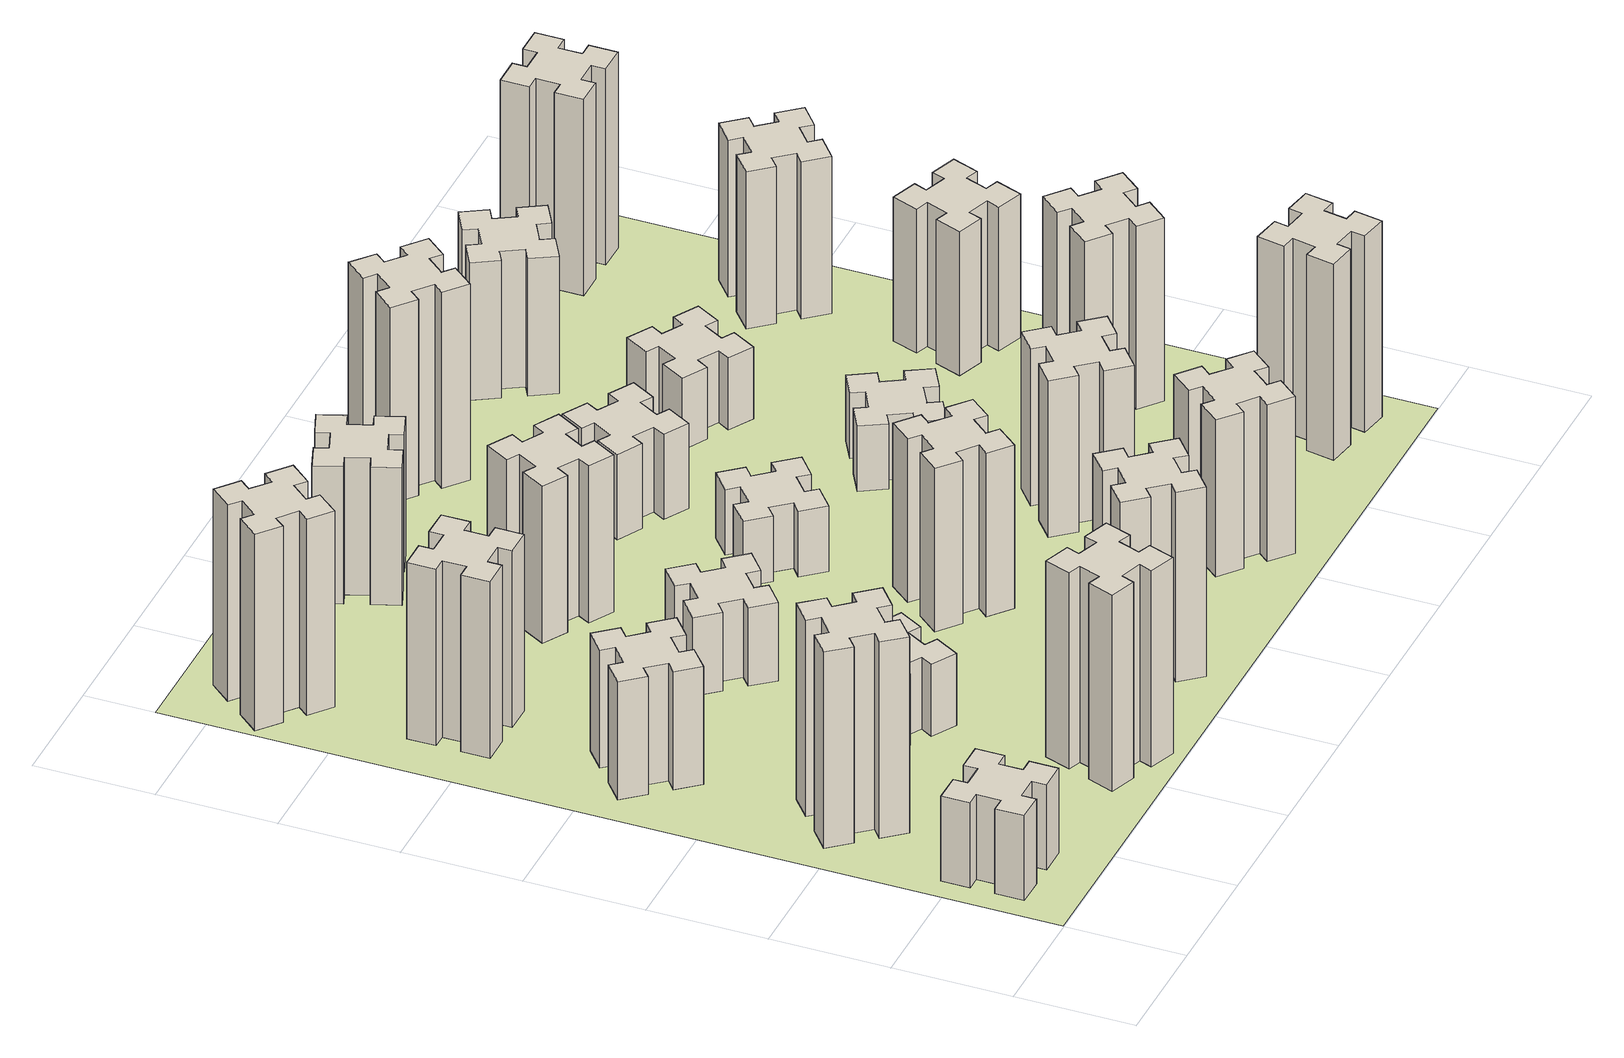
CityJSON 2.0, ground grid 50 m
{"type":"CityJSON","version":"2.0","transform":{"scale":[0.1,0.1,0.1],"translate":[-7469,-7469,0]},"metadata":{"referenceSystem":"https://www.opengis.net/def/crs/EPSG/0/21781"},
"CityObjects":{
"building1":{"type":"Building","attributes":{"class":"1000","function":"1000","usage":"1000","yearOfConstruction":2016,"roofType":"1000","measuredHeight":39,"storeysAboveGround":30,"storeysBelowGround":0},"geometry":[{"type":"Solid","lod":"1","boundaries":[[[[0,1,2,3,4,5,6,7,8,9,10,11,12,13,14,15,16,17,18,19]],[[17,16,20,21]],[[16,15,22,20]],[[15,14,23,22]],[[14,13,24,23]],[[13,12,25,24]],[[12,11,26,25]],[[11,10,27,26]],[[10,9,28,27]],[[9,8,29,28]],[[8,7,30,29]],[[7,6,31,30]],[[6,5,32,31]],[[5,4,33,32]],[[4,3,34,33]],[[3,2,35,34]],[[2,1,36,35]],[[1,0,37,36]],[[0,19,38,37]],[[19,18,39,38]],[[18,17,21,39]],[[24,25,26,27,28,29,30,31,32,33,34,35,36,37,38,39,21,20,22,23]]]]}]},
"building2":{"type":"Building","attributes":{"class":"1000","function":"1000","usage":"1000","yearOfConstruction":2016,"roofType":"1000","measuredHeight":90,"storeysAboveGround":30,"storeysBelowGround":0},"geometry":[{"type":"Solid","lod":"1","boundaries":[[[[40,41,42,43,44,45,46,47,48,49,50,51,52,53,54,55,56,57,58,59]],[[57,56,60,61]],[[56,55,62,60]],[[55,54,63,62]],[[54,53,64,63]],[[53,52,65,64]],[[52,51,66,65]],[[51,50,67,66]],[[50,49,68,67]],[[49,48,69,68]],[[48,47,70,69]],[[47,46,71,70]],[[46,45,72,71]],[[45,44,73,72]],[[44,43,74,73]],[[43,42,75,74]],[[42,41,76,75]],[[41,40,77,76]],[[40,59,78,77]],[[59,58,79,78]],[[58,57,61,79]],[[64,65,66,67,68,69,70,71,72,73,74,75,76,77,78,79,61,60,62,63]]]]}]},
"building3":{"type":"Building","attributes":{"class":"1000","function":"1000","usage":"1000","yearOfConstruction":2016,"roofType":"1000","measuredHeight":54,"storeysAboveGround":30,"storeysBelowGround":0},"geometry":[{"type":"Solid","lod":"1","boundaries":[[[[80,81,82,83,84,85,86,87,88,89,90,91,92,93,94,95,96,97,98,99]],[[97,96,100,101]],[[96,95,102,100]],[[95,94,103,102]],[[94,93,104,103]],[[93,92,105,104]],[[92,91,106,105]],[[91,90,107,106]],[[90,89,108,107]],[[89,88,109,108]],[[88,87,110,109]],[[87,86,111,110]],[[86,85,112,111]],[[85,84,113,112]],[[84,83,114,113]],[[83,82,115,114]],[[82,81,116,115]],[[81,80,117,116]],[[80,99,118,117]],[[99,98,119,118]],[[98,97,101,119]],[[104,105,106,107,108,109,110,111,112,113,114,115,116,117,118,119,101,100,102,103]]]]}]},
"building4":{"type":"Building","attributes":{"class":"1000","function":"1000","usage":"1000","yearOfConstruction":2016,"roofType":"1000","measuredHeight":81,"storeysAboveGround":30,"storeysBelowGround":0},"geometry":[{"type":"Solid","lod":"1","boundaries":[[[[120,121,122,123,124,125,126,127,128,129,130,131,132,133,134,135,136,137,138,139]],[[137,136,140,141]],[[136,135,142,140]],[[135,134,143,142]],[[134,133,144,143]],[[133,132,145,144]],[[132,131,146,145]],[[131,130,147,146]],[[130,129,148,147]],[[129,128,149,148]],[[128,127,150,149]],[[127,126,151,150]],[[126,125,152,151]],[[125,124,153,152]],[[124,123,154,153]],[[123,122,155,154]],[[122,121,156,155]],[[121,120,157,156]],[[120,139,158,157]],[[139,138,159,158]],[[138,137,141,159]],[[144,145,146,147,148,149,150,151,152,153,154,155,156,157,158,159,141,140,142,143]]]]}]},
"building5":{"type":"Building","attributes":{"class":"1000","function":"1000","usage":"1000","yearOfConstruction":2016,"roofType":"1000","measuredHeight":90,"storeysAboveGround":30,"storeysBelowGround":0},"geometry":[{"type":"Solid","lod":"1","boundaries":[[[[160,161,162,163,164,165,166,167,168,169,170,171,172,173,174,175,176,177,178,179]],[[177,176,180,181]],[[176,175,182,180]],[[175,174,183,182]],[[174,173,184,183]],[[173,172,185,184]],[[172,171,186,185]],[[171,170,187,186]],[[170,169,188,187]],[[169,168,189,188]],[[168,167,190,189]],[[167,166,191,190]],[[166,165,192,191]],[[165,164,193,192]],[[164,163,194,193]],[[163,162,195,194]],[[162,161,196,195]],[[161,160,197,196]],[[160,179,198,197]],[[179,178,199,198]],[[178,177,181,199]],[[184,185,186,187,188,189,190,191,192,193,194,195,196,197,198,199,181,180,182,183]]]]}]},
"building6":{"type":"Building","attributes":{"class":"1000","function":"1000","usage":"1000","yearOfConstruction":2016,"roofType":"1000","measuredHeight":90,"storeysAboveGround":30,"storeysBelowGround":0},"geometry":[{"type":"Solid","lod":"1","boundaries":[[[[200,201,202,203,204,205,206,207,208,209,210,211,212,213,214,215,216,217,218,219]],[[217,216,220,221]],[[216,215,222,220]],[[215,214,223,222]],[[214,213,224,223]],[[213,212,225,224]],[[212,211,226,225]],[[211,210,227,226]],[[210,209,228,227]],[[209,208,229,228]],[[208,207,230,229]],[[207,206,231,230]],[[206,205,232,231]],[[205,204,233,232]],[[204,203,234,233]],[[203,202,235,234]],[[202,201,236,235]],[[201,200,237,236]],[[200,219,238,237]],[[219,218,239,238]],[[218,217,221,239]],[[224,225,226,227,228,229,230,231,232,233,234,235,236,237,238,239,221,220,222,223]]]]}]},
"building7":{"type":"Building","attributes":{"class":"1000","function":"1000","usage":"1000","yearOfConstruction":2016,"roofType":"1000","measuredHeight":33,"storeysAboveGround":30,"storeysBelowGround":0},"geometry":[{"type":"Solid","lod":"1","boundaries":[[[[240,241,242,243,244,245,246,247,248,249,250,251,252,253,254,255,256,257,258,259]],[[257,256,260,261]],[[256,255,262,260]],[[255,254,263,262]],[[254,253,264,263]],[[253,252,265,264]],[[252,251,266,265]],[[251,250,267,266]],[[250,249,268,267]],[[249,248,269,268]],[[248,247,270,269]],[[247,246,271,270]],[[246,245,272,271]],[[245,244,273,272]],[[244,243,274,273]],[[243,242,275,274]],[[242,241,276,275]],[[241,240,277,276]],[[240,259,278,277]],[[259,258,279,278]],[[258,257,261,279]],[[264,265,266,267,268,269,270,271,272,273,274,275,276,277,278,279,261,260,262,263]]]]}]},
"building8":{"type":"Building","attributes":{"class":"1000","function":"1000","usage":"1000","yearOfConstruction":2016,"roofType":"1000","measuredHeight":36,"storeysAboveGround":30,"storeysBelowGround":0},"geometry":[{"type":"Solid","lod":"1","boundaries":[[[[280,281,282,283,284,285,286,287,288,289,290,291,292,293,294,295,296,297,298,299]],[[297,296,300,301]],[[296,295,302,300]],[[295,294,303,302]],[[294,293,304,303]],[[293,292,305,304]],[[292,291,306,305]],[[291,290,307,306]],[[290,289,308,307]],[[289,288,309,308]],[[288,287,310,309]],[[287,286,311,310]],[[286,285,312,311]],[[285,284,313,312]],[[284,283,314,313]],[[283,282,315,314]],[[282,281,316,315]],[[281,280,317,316]],[[280,299,318,317]],[[299,298,319,318]],[[298,297,301,319]],[[304,305,306,307,308,309,310,311,312,313,314,315,316,317,318,319,301,300,302,303]]]]}]},
"building9":{"type":"Building","attributes":{"class":"1000","function":"1000","usage":"1000","yearOfConstruction":2016,"roofType":"1000","measuredHeight":87,"storeysAboveGround":30,"storeysBelowGround":0},"geometry":[{"type":"Solid","lod":"1","boundaries":[[[[320,321,322,323,324,325,326,327,328,329,330,331,332,333,334,335,336,337,338,339]],[[337,336,340,341]],[[336,335,342,340]],[[335,334,343,342]],[[334,333,344,343]],[[333,332,345,344]],[[332,331,346,345]],[[331,330,347,346]],[[330,329,348,347]],[[329,328,349,348]],[[328,327,350,349]],[[327,326,351,350]],[[326,325,352,351]],[[325,324,353,352]],[[324,323,354,353]],[[323,322,355,354]],[[322,321,356,355]],[[321,320,357,356]],[[320,339,358,357]],[[339,338,359,358]],[[338,337,341,359]],[[344,345,346,347,348,349,350,351,352,353,354,355,356,357,358,359,341,340,342,343]]]]}]},
"building10":{"type":"Building","attributes":{"class":"1000","function":"1000","usage":"1000","yearOfConstruction":2016,"roofType":"1000","measuredHeight":72,"storeysAboveGround":30,"storeysBelowGround":0},"geometry":[{"type":"Solid","lod":"1","boundaries":[[[[360,361,362,363,364,365,366,367,368,369,370,371,372,373,374,375,376,377,378,379]],[[377,376,380,381]],[[376,375,382,380]],[[375,374,383,382]],[[374,373,384,383]],[[373,372,385,384]],[[372,371,386,385]],[[371,370,387,386]],[[370,369,388,387]],[[369,368,389,388]],[[368,367,390,389]],[[367,366,391,390]],[[366,365,392,391]],[[365,364,393,392]],[[364,363,394,393]],[[363,362,395,394]],[[362,361,396,395]],[[361,360,397,396]],[[360,379,398,397]],[[379,378,399,398]],[[378,377,381,399]],[[384,385,386,387,388,389,390,391,392,393,394,395,396,397,398,399,381,380,382,383]]]]}]},
"building11":{"type":"Building","attributes":{"class":"1000","function":"1000","usage":"1000","yearOfConstruction":2016,"roofType":"1000","measuredHeight":63,"storeysAboveGround":30,"storeysBelowGround":0},"geometry":[{"type":"Solid","lod":"1","boundaries":[[[[400,401,402,403,404,405,406,407,408,409,410,411,412,413,414,415,416,417,418,419]],[[417,416,420,421]],[[416,415,422,420]],[[415,414,423,422]],[[414,413,424,423]],[[413,412,425,424]],[[412,411,426,425]],[[411,410,427,426]],[[410,409,428,427]],[[409,408,429,428]],[[408,407,430,429]],[[407,406,431,430]],[[406,405,432,431]],[[405,404,433,432]],[[404,403,434,433]],[[403,402,435,434]],[[402,401,436,435]],[[401,400,437,436]],[[400,419,438,437]],[[419,418,439,438]],[[418,417,421,439]],[[424,425,426,427,428,429,430,431,432,433,434,435,436,437,438,439,421,420,422,423]]]]}]},
"building12":{"type":"Building","attributes":{"class":"1000","function":"1000","usage":"1000","yearOfConstruction":2016,"roofType":"1000","measuredHeight":75,"storeysAboveGround":30,"storeysBelowGround":0},"geometry":[{"type":"Solid","lod":"1","boundaries":[[[[440,441,442,443,444,445,446,447,448,449,450,451,452,453,454,455,456,457,458,459]],[[457,456,460,461]],[[456,455,462,460]],[[455,454,463,462]],[[454,453,464,463]],[[453,452,465,464]],[[452,451,466,465]],[[451,450,467,466]],[[450,449,468,467]],[[449,448,469,468]],[[448,447,470,469]],[[447,446,471,470]],[[446,445,472,471]],[[445,444,473,472]],[[444,443,474,473]],[[443,442,475,474]],[[442,441,476,475]],[[441,440,477,476]],[[440,459,478,477]],[[459,458,479,478]],[[458,457,461,479]],[[464,465,466,467,468,469,470,471,472,473,474,475,476,477,478,479,461,460,462,463]]]]}]},
"building13":{"type":"Building","attributes":{"class":"1000","function":"1000","usage":"1000","yearOfConstruction":2016,"roofType":"1000","measuredHeight":30,"storeysAboveGround":30,"storeysBelowGround":0},"geometry":[{"type":"Solid","lod":"1","boundaries":[[[[480,481,482,483,484,485,486,487,488,489,490,491,492,493,494,495,496,497,498,499]],[[497,496,500,501]],[[496,495,502,500]],[[495,494,503,502]],[[494,493,504,503]],[[493,492,505,504]],[[492,491,506,505]],[[491,490,507,506]],[[490,489,508,507]],[[489,488,509,508]],[[488,487,510,509]],[[487,486,511,510]],[[486,485,512,511]],[[485,484,513,512]],[[484,483,514,513]],[[483,482,515,514]],[[482,481,516,515]],[[481,480,517,516]],[[480,499,518,517]],[[499,498,519,518]],[[498,497,501,519]],[[504,505,506,507,508,509,510,511,512,513,514,515,516,517,518,519,501,500,502,503]]]]}]},
"building14":{"type":"Building","attributes":{"class":"1000","function":"1000","usage":"1000","yearOfConstruction":2016,"roofType":"1000","measuredHeight":72,"storeysAboveGround":30,"storeysBelowGround":0},"geometry":[{"type":"Solid","lod":"1","boundaries":[[[[520,521,522,523,524,525,526,527,528,529,530,531,532,533,534,535,536,537,538,539]],[[537,536,540,541]],[[536,535,542,540]],[[535,534,543,542]],[[534,533,544,543]],[[533,532,545,544]],[[532,531,546,545]],[[531,530,547,546]],[[530,529,548,547]],[[529,528,549,548]],[[528,527,550,549]],[[527,526,551,550]],[[526,525,552,551]],[[525,524,553,552]],[[524,523,554,553]],[[523,522,555,554]],[[522,521,556,555]],[[521,520,557,556]],[[520,539,558,557]],[[539,538,559,558]],[[538,537,541,559]],[[544,545,546,547,548,549,550,551,552,553,554,555,556,557,558,559,541,540,542,543]]]]}]},
"building15":{"type":"Building","attributes":{"class":"1000","function":"1000","usage":"1000","yearOfConstruction":2016,"roofType":"1000","measuredHeight":39,"storeysAboveGround":30,"storeysBelowGround":0},"geometry":[{"type":"Solid","lod":"1","boundaries":[[[[560,561,562,563,564,565,566,567,568,569,570,571,572,573,574,575,576,577,578,579]],[[577,576,580,581]],[[576,575,582,580]],[[575,574,583,582]],[[574,573,584,583]],[[573,572,585,584]],[[572,571,586,585]],[[571,570,587,586]],[[570,569,588,587]],[[569,568,589,588]],[[568,567,590,589]],[[567,566,591,590]],[[566,565,592,591]],[[565,564,593,592]],[[564,563,594,593]],[[563,562,595,594]],[[562,561,596,595]],[[561,560,597,596]],[[560,579,598,597]],[[579,578,599,598]],[[578,577,581,599]],[[584,585,586,587,588,589,590,591,592,593,594,595,596,597,598,599,581,580,582,583]]]]}]},
"building16":{"type":"Building","attributes":{"class":"1000","function":"1000","usage":"1000","yearOfConstruction":2016,"roofType":"1000","measuredHeight":90,"storeysAboveGround":30,"storeysBelowGround":0},"geometry":[{"type":"Solid","lod":"1","boundaries":[[[[600,601,602,603,604,605,606,607,608,609,610,611,612,613,614,615,616,617,618,619]],[[617,616,620,621]],[[616,615,622,620]],[[615,614,623,622]],[[614,613,624,623]],[[613,612,625,624]],[[612,611,626,625]],[[611,610,627,626]],[[610,609,628,627]],[[609,608,629,628]],[[608,607,630,629]],[[607,606,631,630]],[[606,605,632,631]],[[605,604,633,632]],[[604,603,634,633]],[[603,602,635,634]],[[602,601,636,635]],[[601,600,637,636]],[[600,619,638,637]],[[619,618,639,638]],[[618,617,621,639]],[[624,625,626,627,628,629,630,631,632,633,634,635,636,637,638,639,621,620,622,623]]]]}]},
"building17":{"type":"Building","attributes":{"class":"1000","function":"1000","usage":"1000","yearOfConstruction":2016,"roofType":"1000","measuredHeight":72,"storeysAboveGround":30,"storeysBelowGround":0},"geometry":[{"type":"Solid","lod":"1","boundaries":[[[[640,641,642,643,644,645,646,647,648,649,650,651,652,653,654,655,656,657,658,659]],[[657,656,660,661]],[[656,655,662,660]],[[655,654,663,662]],[[654,653,664,663]],[[653,652,665,664]],[[652,651,666,665]],[[651,650,667,666]],[[650,649,668,667]],[[649,648,669,668]],[[648,647,670,669]],[[647,646,671,670]],[[646,645,672,671]],[[645,644,673,672]],[[644,643,674,673]],[[643,642,675,674]],[[642,641,676,675]],[[641,640,677,676]],[[640,659,678,677]],[[659,658,679,678]],[[658,657,661,679]],[[664,665,666,667,668,669,670,671,672,673,674,675,676,677,678,679,661,660,662,663]]]]}]},
"building18":{"type":"Building","attributes":{"class":"1000","function":"1000","usage":"1000","yearOfConstruction":2016,"roofType":"1000","measuredHeight":30,"storeysAboveGround":30,"storeysBelowGround":0},"geometry":[{"type":"Solid","lod":"1","boundaries":[[[[680,681,682,683,684,685,686,687,688,689,690,691,692,693,694,695,696,697,698,699]],[[697,696,700,701]],[[696,695,702,700]],[[695,694,703,702]],[[694,693,704,703]],[[693,692,705,704]],[[692,691,706,705]],[[691,690,707,706]],[[690,689,708,707]],[[689,688,709,708]],[[688,687,710,709]],[[687,686,711,710]],[[686,685,712,711]],[[685,684,713,712]],[[684,683,714,713]],[[683,682,715,714]],[[682,681,716,715]],[[681,680,717,716]],[[680,699,718,717]],[[699,698,719,718]],[[698,697,701,719]],[[704,705,706,707,708,709,710,711,712,713,714,715,716,717,718,719,701,700,702,703]]]]}]},
"building19":{"type":"Building","attributes":{"class":"1000","function":"1000","usage":"1000","yearOfConstruction":2016,"roofType":"1000","measuredHeight":33,"storeysAboveGround":30,"storeysBelowGround":0},"geometry":[{"type":"Solid","lod":"1","boundaries":[[[[720,721,722,723,724,725,726,727,728,729,730,731,732,733,734,735,736,737,738,739]],[[737,736,740,741]],[[736,735,742,740]],[[735,734,743,742]],[[734,733,744,743]],[[733,732,745,744]],[[732,731,746,745]],[[731,730,747,746]],[[730,729,748,747]],[[729,728,749,748]],[[728,727,750,749]],[[727,726,751,750]],[[726,725,752,751]],[[725,724,753,752]],[[724,723,754,753]],[[723,722,755,754]],[[722,721,756,755]],[[721,720,757,756]],[[720,739,758,757]],[[739,738,759,758]],[[738,737,741,759]],[[744,745,746,747,748,749,750,751,752,753,754,755,756,757,758,759,741,740,742,743]]]]}]},
"building20":{"type":"Building","attributes":{"class":"1000","function":"1000","usage":"1000","yearOfConstruction":2016,"roofType":"1000","measuredHeight":90,"storeysAboveGround":30,"storeysBelowGround":0},"geometry":[{"type":"Solid","lod":"1","boundaries":[[[[760,761,762,763,764,765,766,767,768,769,770,771,772,773,774,775,776,777,778,779]],[[777,776,780,781]],[[776,775,782,780]],[[775,774,783,782]],[[774,773,784,783]],[[773,772,785,784]],[[772,771,786,785]],[[771,770,787,786]],[[770,769,788,787]],[[769,768,789,788]],[[768,767,790,789]],[[767,766,791,790]],[[766,765,792,791]],[[765,764,793,792]],[[764,763,794,793]],[[763,762,795,794]],[[762,761,796,795]],[[761,760,797,796]],[[760,779,798,797]],[[779,778,799,798]],[[778,777,781,799]],[[784,785,786,787,788,789,790,791,792,793,794,795,796,797,798,799,781,780,782,783]]]]}]},
"building21":{"type":"Building","attributes":{"class":"1000","function":"1000","usage":"1000","yearOfConstruction":2016,"roofType":"1000","measuredHeight":63,"storeysAboveGround":30,"storeysBelowGround":0},"geometry":[{"type":"Solid","lod":"1","boundaries":[[[[800,801,802,803,804,805,806,807,808,809,810,811,812,813,814,815,816,817,818,819]],[[817,816,820,821]],[[816,815,822,820]],[[815,814,823,822]],[[814,813,824,823]],[[813,812,825,824]],[[812,811,826,825]],[[811,810,827,826]],[[810,809,828,827]],[[809,808,829,828]],[[808,807,830,829]],[[807,806,831,830]],[[806,805,832,831]],[[805,804,833,832]],[[804,803,834,833]],[[803,802,835,834]],[[802,801,836,835]],[[801,800,837,836]],[[800,819,838,837]],[[819,818,839,838]],[[818,817,821,839]],[[824,825,826,827,828,829,830,831,832,833,834,835,836,837,838,839,821,820,822,823]]]]}]},
"building22":{"type":"Building","attributes":{"class":"1000","function":"1000","usage":"1000","yearOfConstruction":2016,"roofType":"1000","measuredHeight":84,"storeysAboveGround":30,"storeysBelowGround":0},"geometry":[{"type":"Solid","lod":"1","boundaries":[[[[840,841,842,843,844,845,846,847,848,849,850,851,852,853,854,855,856,857,858,859]],[[857,856,860,861]],[[856,855,862,860]],[[855,854,863,862]],[[854,853,864,863]],[[853,852,865,864]],[[852,851,866,865]],[[851,850,867,866]],[[850,849,868,867]],[[849,848,869,868]],[[848,847,870,869]],[[847,846,871,870]],[[846,845,872,871]],[[845,844,873,872]],[[844,843,874,873]],[[843,842,875,874]],[[842,841,876,875]],[[841,840,877,876]],[[840,859,878,877]],[[859,858,879,878]],[[858,857,861,879]],[[864,865,866,867,868,869,870,871,872,873,874,875,876,877,878,879,861,860,862,863]]]]}]},
"building23":{"type":"Building","attributes":{"class":"1000","function":"1000","usage":"1000","yearOfConstruction":2016,"roofType":"1000","measuredHeight":66,"storeysAboveGround":30,"storeysBelowGround":0},"geometry":[{"type":"Solid","lod":"1","boundaries":[[[[880,881,882,883,884,885,886,887,888,889,890,891,892,893,894,895,896,897,898,899]],[[897,896,900,901]],[[896,895,902,900]],[[895,894,903,902]],[[894,893,904,903]],[[893,892,905,904]],[[892,891,906,905]],[[891,890,907,906]],[[890,889,908,907]],[[889,888,909,908]],[[888,887,910,909]],[[887,886,911,910]],[[886,885,912,911]],[[885,884,913,912]],[[884,883,914,913]],[[883,882,915,914]],[[882,881,916,915]],[[881,880,917,916]],[[880,899,918,917]],[[899,898,919,918]],[[898,897,901,919]],[[904,905,906,907,908,909,910,911,912,913,914,915,916,917,918,919,901,900,902,903]]]]}]},
"building24":{"type":"Building","attributes":{"class":"1000","function":"1000","usage":"1000","yearOfConstruction":2016,"roofType":"1000","measuredHeight":72,"storeysAboveGround":30,"storeysBelowGround":0},"geometry":[{"type":"Solid","lod":"1","boundaries":[[[[920,921,922,923,924,925,926,927,928,929,930,931,932,933,934,935,936,937,938,939]],[[937,936,940,941]],[[936,935,942,940]],[[935,934,943,942]],[[934,933,944,943]],[[933,932,945,944]],[[932,931,946,945]],[[931,930,947,946]],[[930,929,948,947]],[[929,928,949,948]],[[928,927,950,949]],[[927,926,951,950]],[[926,925,952,951]],[[925,924,953,952]],[[924,923,954,953]],[[923,922,955,954]],[[922,921,956,955]],[[921,920,957,956]],[[920,939,958,957]],[[939,938,959,958]],[[938,937,941,959]],[[944,945,946,947,948,949,950,951,952,953,954,955,956,957,958,959,941,940,942,943]]]]}]},
"building25":{"type":"Building","attributes":{"class":"1000","function":"1000","usage":"1000","yearOfConstruction":2016,"roofType":"1000","measuredHeight":90,"storeysAboveGround":30,"storeysBelowGround":0},"geometry":[{"type":"Solid","lod":"1","boundaries":[[[[960,961,962,963,964,965,966,967,968,969,970,971,972,973,974,975,976,977,978,979]],[[977,976,980,981]],[[976,975,982,980]],[[975,974,983,982]],[[974,973,984,983]],[[973,972,985,984]],[[972,971,986,985]],[[971,970,987,986]],[[970,969,988,987]],[[969,968,989,988]],[[968,967,990,989]],[[967,966,991,990]],[[966,965,992,991]],[[965,964,993,992]],[[964,963,994,993]],[[963,962,995,994]],[[962,961,996,995]],[[961,960,997,996]],[[960,979,998,997]],[[979,978,999,998]],[[978,977,981,999]],[[984,985,986,987,988,989,990,991,992,993,994,995,996,997,998,999,981,980,982,983]]]]}]},
"landuse1":{"type":"LandUse","attributes":{"name":"plot1","function":"1010"},"geometry":[{"type":"MultiSurface","lod":"1","boundaries":[[[1000,1001,1002,1003]]]}]}
},
"vertices":[
[165,425,0],[165,325,0],[105,325,0],[105,205,0],[225,205,0],[225,265,0],[325,265,0],[325,205,0],[445,205,0],[445,325,0],[385,325,0],[385,425,0],[445,425,0],[445,545,0],[325,545,0],[325,485,0],[225,485,0],[225,545,0],[105,545,0],[105,425,0],[225,485,390],[225,545,390],[325,485,390],[325,545,390],[445,545,390],[445,425,390],[385,425,390],[385,325,390],[445,325,390],[445,205,390],[325,205,390],[325,265,390],[225,265,390],[225,205,390],[105,205,390],[105,325,390],[165,325,390],[165,425,390],[105,425,390],[105,545,390],
[492,1048,0],[427,1124,0],[473,1163,0],[396,1255,0],[304,1178,0],[343,1132,0],[266,1067,0],[228,1113,0],[136,1036,0],[213,944,0],[259,983,0],[323,906,0],[277,868,0],[354,776,0],[446,853,0],[408,899,0],[484,963,0],[523,917,0],[615,994,0],[538,1086,0],[484,963,900],[523,917,900],[408,899,900],[446,853,900],[354,776,900],[277,868,900],[323,906,900],[259,983,900],[213,944,900],[136,1036,900],[228,1113,900],[266,1067,900],[343,1132,900],[304,1178,900],[396,1255,900],[473,1163,900],[427,1124,900],[492,1048,900],[538,1086,900],[615,994,900],
[492,1888,0],[427,1964,0],[473,2003,0],[396,2095,0],[304,2018,0],[343,1972,0],[266,1907,0],[228,1953,0],[136,1876,0],[213,1784,0],[259,1823,0],[323,1746,0],[277,1708,0],[354,1616,0],[446,1693,0],[408,1739,0],[484,1803,0],[523,1757,0],[615,1834,0],[538,1926,0],[484,1803,540],[523,1757,540],[408,1739,540],[446,1693,540],[354,1616,540],[277,1708,540],[323,1746,540],[259,1823,540],[213,1784,540],[136,1876,540],[228,1953,540],[266,1907,540],[343,1972,540],[304,2018,540],[396,2095,540],[473,2003,540],[427,1964,540],[492,1888,540],[538,1926,540],[615,1834,540],
[485,2545,0],[485,2645,0],[545,2645,0],[545,2765,0],[425,2765,0],[425,2705,0],[325,2705,0],[325,2765,0],[205,2765,0],[205,2645,0],[265,2645,0],[265,2545,0],[205,2545,0],[205,2425,0],[325,2425,0],[325,2485,0],[425,2485,0],[425,2425,0],[545,2425,0],[545,2545,0],[425,2485,810],[425,2425,810],[325,2485,810],[325,2425,810],[205,2425,810],[205,2545,810],[265,2545,810],[265,2645,810],[205,2645,810],[205,2765,810],[325,2765,810],[325,2705,810],[425,2705,810],[425,2765,810],[545,2765,810],[545,2645,810],[485,2645,810],[485,2545,810],[545,2545,810],[545,2425,810],
[1029,360,0],[995,266,0],[939,287,0],[897,174,0],[1010,133,0],[1031,189,0],[1125,155,0],[1104,99,0],[1217,57,0],[1258,170,0],[1202,191,0],[1236,285,0],[1292,264,0],[1333,377,0],[1220,418,0],[1200,362,0],[1106,396,0],[1127,452,0],[1014,493,0],[973,380,0],[1106,396,900],[1127,452,900],[1200,362,900],[1220,418,900],[1333,377,900],[1292,264,900],[1236,285,900],[1202,191,900],[1258,170,900],[1217,57,900],[1104,99,900],[1125,155,900],[1031,189,900],[1010,133,900],[897,174,900],[939,287,900],[995,266,900],[1029,360,900],[973,380,900],[1014,493,900],
[384,3387,0],[308,3452,0],[346,3498,0],[254,3575,0],[177,3483,0],[223,3444,0],[159,3368,0],[113,3406,0],[36,3314,0],[128,3237,0],[166,3283,0],[243,3219,0],[204,3173,0],[296,3096,0],[373,3188,0],[327,3226,0],[392,3303,0],[438,3264,0],[515,3356,0],[423,3433,0],[392,3303,900],[438,3264,900],[327,3226,900],[373,3188,900],[296,3096,900],[204,3173,900],[243,3219,900],[166,3283,900],[128,3237,900],[36,3314,900],[113,3406,900],[159,3368,900],[223,3444,900],[177,3483,900],[254,3575,900],[346,3498,900],[308,3452,900],[384,3387,900],[423,3433,900],[515,3356,900],
[1086,1017,0],[1136,1104,0],[1188,1074,0],[1248,1178,0],[1144,1238,0],[1114,1186,0],[1027,1236,0],[1057,1288,0],[953,1348,0],[893,1244,0],[945,1214,0],[895,1127,0],[843,1157,0],[783,1053,0],[887,993,0],[917,1045,0],[1004,995,0],[974,943,0],[1078,883,0],[1138,987,0],[1004,995,330],[974,943,330],[917,1045,330],[887,993,330],[783,1053,330],[843,1157,330],[895,1127,330],[945,1214,330],[893,1244,330],[953,1348,330],[1057,1288,330],[1027,1236,330],[1114,1186,330],[1144,1238,330],[1248,1178,330],[1188,1074,330],[1136,1104,330],[1086,1017,330],[1138,987,330],[1078,883,330],
[1083,1972,0],[1006,1907,0],[968,1953,0],[876,1876,0],[953,1784,0],[999,1823,0],[1063,1746,0],[1017,1708,0],[1094,1616,0],[1186,1693,0],[1148,1739,0],[1224,1803,0],[1263,1757,0],[1355,1834,0],[1278,1926,0],[1232,1888,0],[1167,1964,0],[1213,2003,0],[1136,2095,0],[1044,2018,0],[1167,1964,360],[1213,2003,360],[1232,1888,360],[1278,1926,360],[1355,1834,360],[1263,1757,360],[1224,1803,360],[1148,1739,360],[1186,1693,360],[1094,1616,360],[1017,1708,360],[1063,1746,360],[999,1823,360],[953,1784,360],[876,1876,360],[968,1953,360],[1006,1907,360],[1083,1972,360],[1044,2018,360],[1136,2095,360],
[1639,343,0],[1703,266,0],[1657,228,0],[1734,136,0],[1826,213,0],[1788,259,0],[1864,323,0],[1903,277,0],[1995,354,0],[1918,446,0],[1872,408,0],[1807,484,0],[1853,523,0],[1776,615,0],[1684,538,0],[1723,492,0],[1646,427,0],[1608,473,0],[1516,396,0],[1593,304,0],[1646,427,870],[1608,473,870],[1723,492,870],[1684,538,870],[1776,615,870],[1853,523,870],[1807,484,870],[1872,408,870],[1918,446,870],[1995,354,870],[1903,277,870],[1864,323,870],[1788,259,870],[1826,213,870],[1734,136,870],[1657,228,870],[1703,266,870],[1639,343,870],[1593,304,870],[1516,396,870],
[1314,2666,0],[1227,2716,0],[1257,2768,0],[1153,2828,0],[1093,2724,0],[1145,2694,0],[1095,2607,0],[1043,2637,0],[983,2533,0],[1087,2473,0],[1117,2525,0],[1204,2475,0],[1174,2423,0],[1278,2363,0],[1338,2467,0],[1286,2497,0],[1336,2584,0],[1388,2554,0],[1448,2658,0],[1344,2718,0],[1336,2584,720],[1388,2554,720],[1286,2497,720],[1338,2467,720],[1278,2363,720],[1174,2423,720],[1204,2475,720],[1117,2525,720],[1087,2473,720],[983,2533,720],[1043,2637,720],[1095,2607,720],[1145,2694,720],[1093,2724,720],[1153,2828,720],[1257,2768,720],[1227,2716,720],[1314,2666,720],[1344,2718,720],[1448,2658,720],
[1125,3456,0],[1031,3422,0],[1010,3478,0],[897,3437,0],[939,3324,0],[995,3345,0],[1029,3251,0],[973,3230,0],[1014,3117,0],[1127,3159,0],[1106,3215,0],[1200,3249,0],[1220,3193,0],[1333,3234,0],[1292,3347,0],[1236,3326,0],[1202,3420,0],[1258,3440,0],[1217,3553,0],[1104,3512,0],[1202,3420,630],[1258,3440,630],[1236,3326,630],[1292,3347,630],[1333,3234,630],[1220,3193,630],[1200,3249,630],[1106,3215,630],[1127,3159,630],[1014,3117,630],[973,3230,630],[1029,3251,630],[995,3345,630],[939,3324,630],[897,3437,630],[1010,3478,630],[1031,3422,630],[1125,3456,630],[1104,3512,630],[1217,3553,630],
[1803,1324,0],[1739,1248,0],[1693,1286,0],[1616,1194,0],[1708,1117,0],[1746,1163,0],[1823,1099,0],[1784,1053,0],[1876,976,0],[1953,1068,0],[1907,1106,0],[1972,1183,0],[2018,1144,0],[2095,1236,0],[2003,1313,0],[1964,1267,0],[1888,1332,0],[1926,1378,0],[1834,1455,0],[1757,1363,0],[1888,1332,750],[1926,1378,750],[1964,1267,750],[2003,1313,750],[2095,1236,750],[2018,1144,750],[1972,1183,750],[1907,1106,750],[1953,1068,750],[1876,976,750],[1784,1053,750],[1823,1099,750],[1746,1163,750],[1708,1117,750],[1616,1194,750],[1693,1286,750],[1739,1248,750],[1803,1324,750],[1757,1363,750],[1834,1455,750],
[1972,1988,0],[1907,2064,0],[1953,2103,0],[1876,2195,0],[1784,2118,0],[1823,2072,0],[1746,2007,0],[1708,2053,0],[1616,1976,0],[1693,1884,0],[1739,1923,0],[1803,1846,0],[1757,1808,0],[1834,1716,0],[1926,1793,0],[1888,1839,0],[1964,1903,0],[2003,1857,0],[2095,1934,0],[2018,2026,0],[1964,1903,300],[2003,1857,300],[1888,1839,300],[1926,1793,300],[1834,1716,300],[1757,1808,300],[1803,1846,300],[1739,1923,300],[1693,1884,300],[1616,1976,300],[1708,2053,300],[1746,2007,300],[1823,2072,300],[1784,2118,300],[1876,2195,300],[1953,2103,300],[1907,2064,300],[1972,1988,300],[2018,2026,300],[2095,1934,300],
[2486,323,0],[2563,259,0],[2524,213,0],[2616,136,0],[2693,228,0],[2647,266,0],[2712,343,0],[2758,304,0],[2835,396,0],[2743,473,0],[2704,427,0],[2628,492,0],[2666,538,0],[2574,615,0],[2497,523,0],[2543,484,0],[2479,408,0],[2433,446,0],[2356,354,0],[2448,277,0],[2479,408,720],[2433,446,720],[2543,484,720],[2497,523,720],[2574,615,720],[2666,538,720],[2628,492,720],[2704,427,720],[2743,473,720],[2835,396,720],[2758,304,720],[2712,343,720],[2647,266,720],[2693,228,720],[2616,136,720],[2524,213,720],[2563,259,720],[2486,323,720],[2448,277,720],[2356,354,720],
[2026,2497,0],[2076,2584,0],[2128,2554,0],[2188,2658,0],[2084,2718,0],[2054,2666,0],[1967,2716,0],[1997,2768,0],[1893,2828,0],[1833,2724,0],[1885,2694,0],[1835,2607,0],[1783,2637,0],[1723,2533,0],[1827,2473,0],[1857,2525,0],[1944,2475,0],[1914,2423,0],[2018,2363,0],[2078,2467,0],[1944,2475,390],[1914,2423,390],[1857,2525,390],[1827,2473,390],[1723,2533,390],[1783,2637,390],[1835,2607,390],[1885,2694,390],[1833,2724,390],[1893,2828,390],[1997,2768,390],[1967,2716,390],[2054,2666,390],[2084,2718,390],[2188,2658,390],[2128,2554,390],[2076,2584,390],[2026,2497,390],[2078,2467,390],[2018,2363,390],
[1746,3383,0],[1823,3319,0],[1784,3273,0],[1876,3196,0],[1953,3288,0],[1907,3326,0],[1972,3403,0],[2018,3364,0],[2095,3456,0],[2003,3533,0],[1964,3487,0],[1888,3552,0],[1926,3598,0],[1834,3675,0],[1757,3583,0],[1803,3544,0],[1739,3468,0],[1693,3506,0],[1616,3414,0],[1708,3337,0],[1739,3468,900],[1693,3506,900],[1803,3544,900],[1757,3583,900],[1834,3675,900],[1926,3598,900],[1888,3552,900],[1964,3487,900],[2003,3533,900],[2095,3456,900],[2018,3364,900],[1972,3403,900],[1907,3326,900],[1953,3288,900],[1876,3196,900],[1784,3273,900],[1823,3319,900],[1746,3383,900],[1708,3337,900],[1616,3414,900],
[2563,1132,0],[2486,1067,0],[2448,1113,0],[2356,1036,0],[2433,944,0],[2479,983,0],[2543,906,0],[2497,868,0],[2574,776,0],[2666,853,0],[2628,899,0],[2704,963,0],[2743,917,0],[2835,994,0],[2758,1086,0],[2712,1048,0],[2647,1124,0],[2693,1163,0],[2616,1255,0],[2524,1178,0],[2647,1124,720],[2693,1163,720],[2712,1048,720],[2758,1086,720],[2835,994,720],[2743,917,720],[2704,963,720],[2628,899,720],[2666,853,720],[2574,776,720],[2497,868,720],[2543,906,720],[2479,983,720],[2433,944,720],[2356,1036,720],[2448,1113,720],[2486,1067,720],[2563,1132,720],[2524,1178,720],[2616,1255,720],
[2475,1744,0],[2525,1657,0],[2473,1627,0],[2533,1523,0],[2637,1583,0],[2607,1635,0],[2694,1685,0],[2724,1633,0],[2828,1693,0],[2768,1797,0],[2716,1767,0],[2666,1854,0],[2718,1884,0],[2658,1988,0],[2554,1928,0],[2584,1876,0],[2497,1826,0],[2467,1878,0],[2363,1818,0],[2423,1714,0],[2497,1826,300],[2467,1878,300],[2584,1876,300],[2554,1928,300],[2658,1988,300],[2718,1884,300],[2666,1854,300],[2716,1767,300],[2768,1797,300],[2828,1693,300],[2724,1633,300],[2694,1685,300],[2607,1635,300],[2637,1583,300],[2533,1523,300],[2473,1627,300],[2525,1657,300],[2475,1744,300],[2423,1714,300],[2363,1818,300],
[2666,2497,0],[2716,2584,0],[2768,2554,0],[2828,2658,0],[2724,2718,0],[2694,2666,0],[2607,2716,0],[2637,2768,0],[2533,2828,0],[2473,2724,0],[2525,2694,0],[2475,2607,0],[2423,2637,0],[2363,2533,0],[2467,2473,0],[2497,2525,0],[2584,2475,0],[2554,2423,0],[2658,2363,0],[2718,2467,0],[2584,2475,330],[2554,2423,330],[2497,2525,330],[2467,2473,330],[2363,2533,330],[2423,2637,330],[2475,2607,330],[2525,2694,330],[2473,2724,330],[2533,2828,330],[2637,2768,330],[2607,2716,330],[2694,2666,330],[2724,2718,330],[2828,2658,330],[2768,2554,330],[2716,2584,330],[2666,2497,330],[2718,2467,330],[2658,2363,330],
[3504,475,0],[3405,492,0],[3416,551,0],[3297,572,0],[3277,454,0],[3336,444,0],[3318,345,0],[3259,356,0],[3238,237,0],[3357,217,0],[3367,276,0],[3465,258,0],[3455,199,0],[3573,178,0],[3594,297,0],[3535,307,0],[3552,405,0],[3611,395,0],[3632,513,0],[3514,534,0],[3552,405,900],[3611,395,900],[3535,307,900],[3594,297,900],[3573,178,900],[3455,199,900],[3465,258,900],[3367,276,900],[3357,217,900],[3238,237,900],[3259,356,900],[3318,345,900],[3336,444,900],[3277,454,900],[3297,572,900],[3416,551,900],[3405,492,900],[3504,475,900],[3514,534,900],[3632,513,900],
[2716,3347,0],[2666,3434,0],[2718,3464,0],[2658,3568,0],[2554,3508,0],[2584,3456,0],[2497,3406,0],[2467,3458,0],[2363,3398,0],[2423,3294,0],[2475,3324,0],[2525,3237,0],[2473,3207,0],[2533,3103,0],[2637,3163,0],[2607,3215,0],[2694,3265,0],[2724,3213,0],[2828,3273,0],[2768,3377,0],[2694,3265,630],[2724,3213,630],[2607,3215,630],[2637,3163,630],[2533,3103,630],[2473,3207,630],[2525,3237,630],[2475,3324,630],[2423,3294,630],[2363,3398,630],[2467,3458,630],[2497,3406,630],[2584,3456,630],[2554,3508,630],[2658,3568,630],[2718,3464,630],[2666,3434,630],[2716,3347,630],[2768,3377,630],[2828,3273,630],
[3387,1106,0],[3452,1183,0],[3498,1144,0],[3575,1236,0],[3483,1313,0],[3444,1267,0],[3368,1332,0],[3406,1378,0],[3314,1455,0],[3237,1363,0],[3283,1324,0],[3219,1248,0],[3173,1286,0],[3096,1194,0],[3188,1117,0],[3226,1163,0],[3303,1099,0],[3264,1053,0],[3356,976,0],[3433,1068,0],[3303,1099,840],[3264,1053,840],[3226,1163,840],[3188,1117,840],[3096,1194,840],[3173,1286,840],[3219,1248,840],[3283,1324,840],[3237,1363,840],[3314,1455,840],[3406,1378,840],[3368,1332,840],[3444,1267,840],[3483,1313,840],[3575,1236,840],[3498,1144,840],[3452,1183,840],[3387,1106,840],[3433,1068,840],[3356,976,840],
[3520,1942,0],[3426,1976,0],[3447,2032,0],[3334,2073,0],[3293,1960,0],[3349,1940,0],[3315,1846,0],[3259,1867,0],[3217,1754,0],[3330,1713,0],[3351,1769,0],[3445,1735,0],[3424,1679,0],[3537,1637,0],[3578,1750,0],[3522,1771,0],[3556,1865,0],[3612,1844,0],[3653,1957,0],[3540,1998,0],[3556,1865,660],[3612,1844,660],[3522,1771,660],[3578,1750,660],[3537,1637,660],[3424,1679,660],[3445,1735,660],[3351,1769,660],[3330,1713,660],[3217,1754,660],[3259,1867,660],[3315,1846,660],[3349,1940,660],[3293,1960,660],[3334,2073,660],[3447,2032,660],[3426,1976,660],[3520,1942,660],[3540,1998,660],[3653,1957,660],
[3319,2563,0],[3383,2486,0],[3337,2448,0],[3414,2356,0],[3506,2433,0],[3468,2479,0],[3544,2543,0],[3583,2497,0],[3675,2574,0],[3598,2666,0],[3552,2628,0],[3487,2704,0],[3533,2743,0],[3456,2835,0],[3364,2758,0],[3403,2712,0],[3326,2647,0],[3288,2693,0],[3196,2616,0],[3273,2524,0],[3326,2647,720],[3288,2693,720],[3403,2712,720],[3364,2758,720],[3456,2835,720],[3533,2743,720],[3487,2704,720],[3552,2628,720],[3598,2666,720],[3675,2574,720],[3583,2497,720],[3544,2543,720],[3468,2479,720],[3506,2433,720],[3414,2356,720],[3337,2448,720],[3383,2486,720],[3319,2563,720],[3273,2524,720],[3196,2616,720],
[3285,3325,0],[3385,3325,0],[3385,3265,0],[3505,3265,0],[3505,3385,0],[3445,3385,0],[3445,3485,0],[3505,3485,0],[3505,3605,0],[3385,3605,0],[3385,3545,0],[3285,3545,0],[3285,3605,0],[3165,3605,0],[3165,3485,0],[3225,3485,0],[3225,3385,0],[3165,3385,0],[3165,3265,0],[3285,3265,0],[3225,3385,900],[3165,3385,900],[3225,3485,900],[3165,3485,900],[3165,3605,900],[3285,3605,900],[3285,3545,900],[3385,3545,900],[3385,3605,900],[3505,3605,900],[3505,3485,900],[3445,3485,900],[3445,3385,900],[3505,3385,900],[3505,3265,900],[3385,3265,900],[3385,3325,900],[3285,3325,900],[3285,3265,900],[3165,3265,900],
[5,3705,0],[3705,3705,0],[3705,5,0],[5,5,0]
]}
